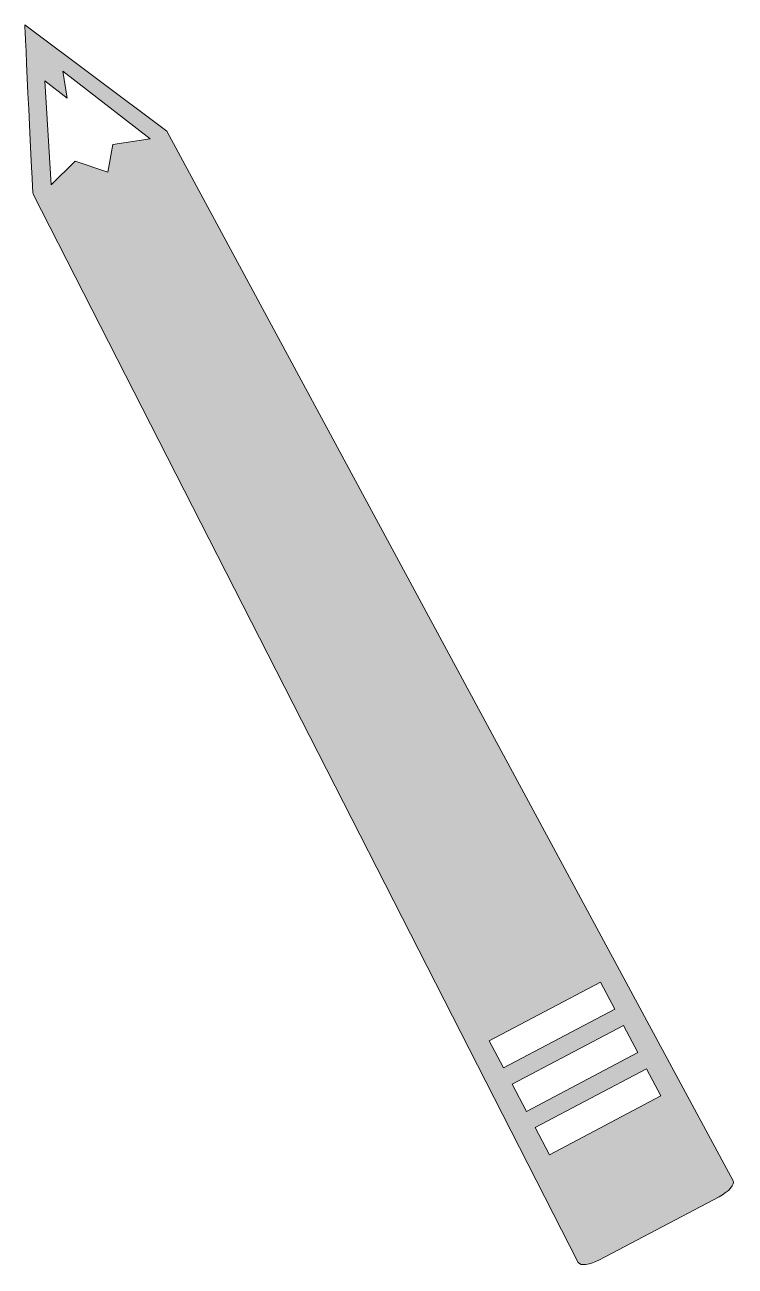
# Model space of a CAD drawing. Header units: inches. Extents: x 0 to 58, y 0 to 102.
import ezdxf

# ---------------------------------------------------------------- set-up
doc = ezdxf.new("R2010")
doc.units = ezdxf.units.IN
doc.header["$MEASUREMENT"] = 0
doc.layers.add('Layer 1', color=7, linetype='Continuous')

msp = doc.modelspace()

# ---------------------------------------------------------------- hatches: boundary and pattern name
at = {"layer": 'Layer 1', "true_color": 0xf2b622}
h = msp.add_hatch(color=40, dxfattribs=at)
h.dxf.hatch_style = 2
edge = h.paths.add_edge_path()
edge.add_spline(control_points=[(58.08, 6.88), (58.08, 6.88), (11.64, 92.89), (11.64, 92.89), (11.64, 92.89), (0, 101.6), (0, 101.6), (0, 101.6), (0.62, 87.83), (0.68, 87.72), (0.68, 87.72), (45.38, 0.18), (45.38, 0.18), (45.54, -0.13), (46.32, -0.03), (47.12, 0.39), (47.12, 0.39), (56.92, 5.56), (56.92, 5.56), (57.72, 5.99), (58.24, 6.58), (58.08, 6.88)], knot_values=[0, 0, 0, 0, 1, 1, 1, 2, 2, 2, 3, 3, 3, 4, 4, 4, 5, 5, 5, 6, 6, 6, 7, 7, 7, 7], degree=3, periodic=1)
h.paths.add_polyline_path([(7.22, 91.8), (6.82, 89.52), (4.13, 90.43), (2.17, 88.48), (1.63, 97), (3.47, 95.58), (3.13, 97.79), (10.28, 92.27)])
h.paths.add_polyline_path([(38.08, 18.34), (47.21, 23.16), (48.38, 20.94), (39.25, 16.12)])
h.paths.add_polyline_path([(39.96, 14.78), (49.09, 19.6), (50.26, 17.38), (41.13, 12.56)])
h.paths.add_polyline_path([(43.01, 9), (41.83, 11.23), (50.96, 16.05), (52.14, 13.82)])

# ---------------------------------------------------------------- linework, layer by layer
at = {"layer": 'Layer 1', "lineweight": 0}
for points in [[(7.22, 91.8), (6.82, 89.52), (4.13, 90.43), (2.17, 88.48), (1.63, 97), (3.47, 95.58), (3.13, 97.79), (10.28, 92.27), (7.22, 91.8)], [(38.08, 18.34), (47.21, 23.16), (48.38, 20.94), (39.25, 16.12), (38.08, 18.34)], [(39.96, 14.78), (49.09, 19.6), (50.26, 17.38), (41.13, 12.56), (39.96, 14.78)], [(43.01, 9), (41.83, 11.23), (50.96, 16.05), (52.14, 13.82), (43.01, 9)]]:
    msp.add_lwpolyline(points, dxfattribs=at)
msp.add_open_spline([(58.08, 6.88), (58.08, 6.88), (11.64, 92.89), (11.64, 92.89), (11.64, 92.89), (0, 101.6), (0, 101.6), (0, 101.6), (0.62, 87.83), (0.68, 87.72), (0.68, 87.72), (45.38, 0.18), (45.38, 0.18), (45.54, -0.13), (46.32, -0.03), (47.12, 0.39), (47.12, 0.39), (56.92, 5.56), (56.92, 5.56), (57.72, 5.99), (58.24, 6.58), (58.08, 6.88)], degree=3, knots=[0, 0, 0, 0, 1, 1, 1, 2, 2, 2, 3, 3, 3, 4, 4, 4, 5, 5, 5, 6, 6, 6, 7, 7, 7, 7], dxfattribs=at)

doc.saveas('drawing.dxf')
